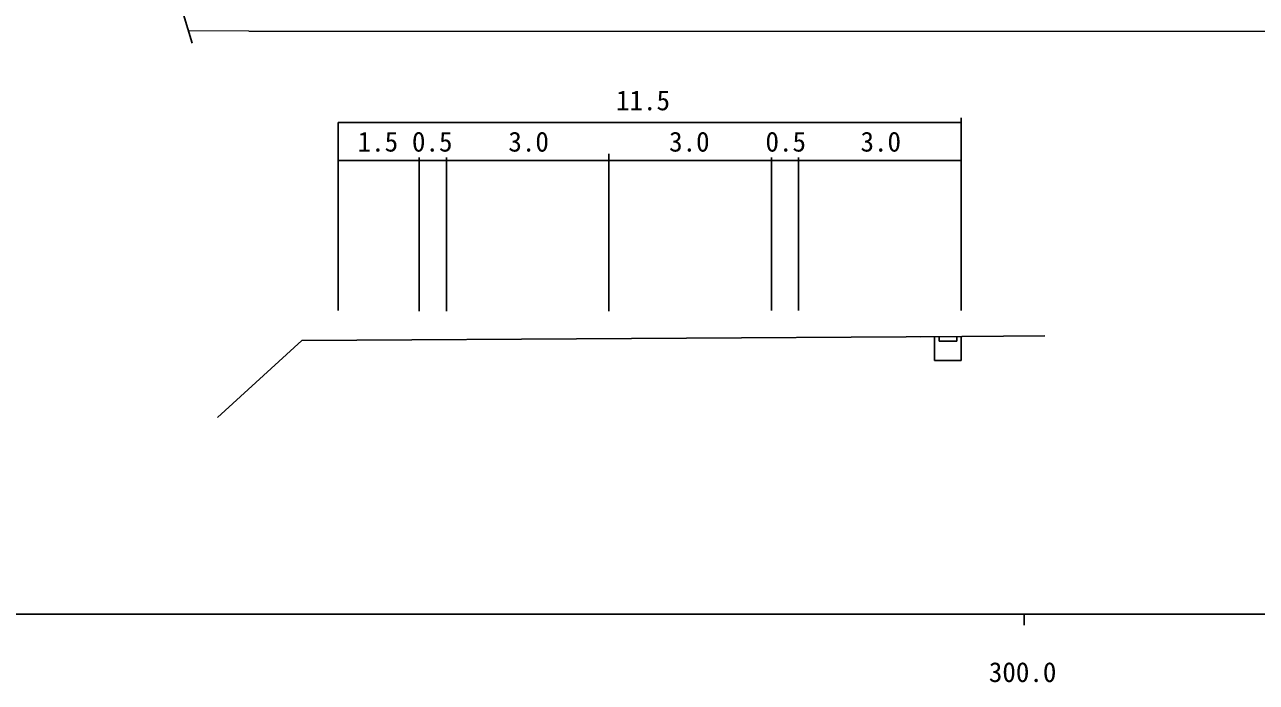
# Model space of a CAD drawing. Units: millimetres, scale not verified. Extents: x 40000 to 680000, y 20000 to 380000.
# Drawn here: x 275748 to 389416, y 198715 to 259395 of the extents above; entities that cross this region are included whole.
import ezdxf
from ezdxf.enums import TextEntityAlignment as Align

# ---------------------------------------------------------------- set-up
doc = ezdxf.new("R2010")
doc.units = ezdxf.units.MM
doc.header["$LTSCALE"] = 1000
doc.linetypes.add('LONG_DASHED_DOTTED', pattern=[15.25, 12, -1.5, 0.25, -1.5])
for name, color, linetype, lineweight in [('M-BGD', 7, 'Continuous', 25), ('M-BMK-LINE', 2, 'LONG_DASHED_DOTTED', 25), ('M-STR-HTXT', 7, 'Continuous', 13), ('M-TTL-BAND', 7, 'Continuous', 25)]:
    doc.layers.add(name, color=color, linetype=linetype, lineweight=lineweight)
doc.styles.add('ＭＳ ゴシック', font='')
doc.styles.get('ＭＳ ゴシック').set_extended_font_data('MS Gothic')

msp = doc.modelspace()

# ---------------------------------------------------------------- linework, layer by layer
at = {"layer": 'M-BGD'}
for p, q in [((304672, 250368), (326866, 250368)), ((304672, 250368), (304672, 233017)), ((326866, 250368), (332421, 250368)), ((332421, 250368), (362172, 250368)), ((362172, 250805), (362172, 233017)), ((304672, 246872), (320202, 246872)), ((312172, 247132), (312172, 232961)), ((314672, 247132), (314672, 232961)), ((320202, 246872), (342335, 246872)), ((329672, 247467), (329672, 232961)), ((342335, 246872), (349251, 246872)), ((344672, 247132), (344672, 233017)), ((347172, 233017), (347172, 247132)), ((349251, 246872), (362172, 246872)), ((301328, 230242), (293561, 223156)), ((301328, 230242), (362159, 230612)), ((358464, 230605), (369884, 230675)), ((359704, 230612), (359704, 228400)), ((360150, 230615), (360150, 230185)), ((360150, 230185), (361787, 230185)), ((361787, 230625), (361787, 230185)), ((362159, 230612), (362159, 228400)), ((362172, 229744), (362172, 228445)), ((359704, 228400), (362159, 228400))]:
    msp.add_line(p, q, dxfattribs=at)
at = {"layer": 'M-BMK-LINE'}
msp.add_line((276687, 306107), (291220, 257679), dxfattribs=at)
at = {"layer": 'M-STR-HTXT'}
msp.add_line((296444, 258800), (290881, 258810), dxfattribs=at)
msp.add_lwpolyline([(296444, 258800), (296753, 258800), (300123, 258800), (376335, 258800), (475019, 258800)], dxfattribs=at)
at = {"layer": 'M-TTL-BAND'}
for p, q in [((40000, 205000), (579000, 205000)), ((368000, 205000), (368000, 204000))]:
    msp.add_line(p, q, dxfattribs=at)

# ---------------------------------------------------------------- texts
at = {"layer": 'M-BGD', "style": 'ＭＳ ゴシック'}
for s, p in [('11.5', (330320, 250943)), ('1.5', (306476, 247132)), ('0.5', (311491, 247132)), ('3.0', (320389, 247132)), ('3.0', (335218, 247132)), ('0.5', (344116, 247132)), ('3.0', (352882, 247132))]:
    msp.add_text(s, height=1833, dxfattribs=at).set_placement(p, align=Align.BOTTOM_LEFT)
at = {"layer": 'M-TTL-BAND', "style": 'ＭＳ ゴシック'}
msp.add_text('300.0', height=1833, dxfattribs=at).set_placement((367844, 198195), align=Align.BOTTOM_CENTER)

doc.saveas('drawing.dxf')
